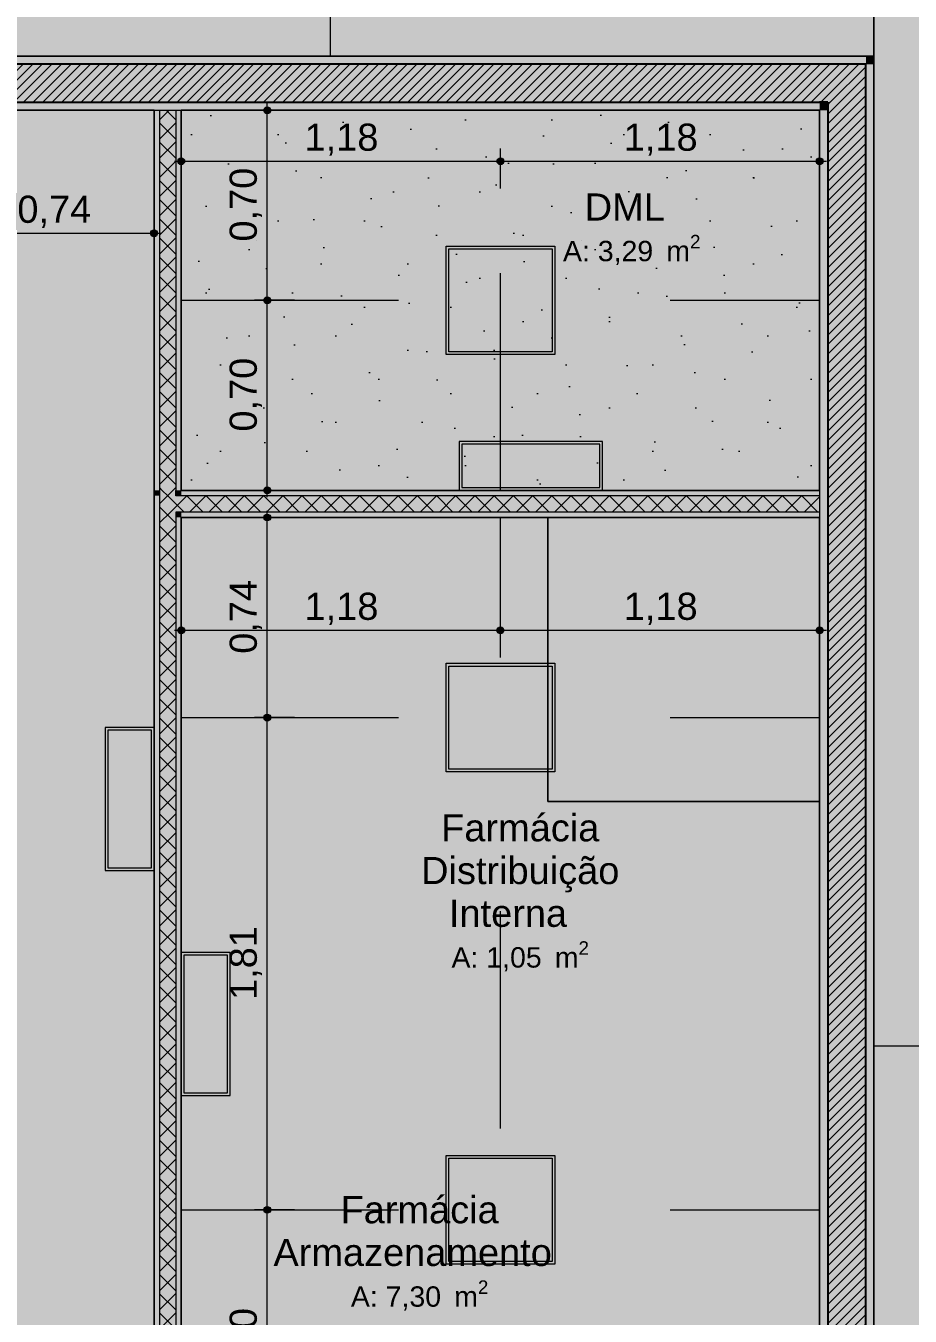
# Model space of a CAD drawing. Header units: metres. Extents: x -77 to -41.1, y -68 to -27.7.
# Drawn here: x -59.636 to -56.381, y -51.742 to -46.989 of the extents above; entities that cross this region are included whole.
import ezdxf

# ---------------------------------------------------------------- set-up
doc = ezdxf.new("R2010")
doc.units = ezdxf.units.M
doc.header["$MEASUREMENT"] = 0
doc.linetypes.add('AStair_dashed', pattern=[1.8, 0.8, -1])
doc.linetypes.add('Hidden Line', pattern=[0.195611, 0.141111, -0.0545])
for name, color, linetype in [('COTAS FORRO.EXEC', 7, 'Continuous'), ('FORRO.EXEC', 7, 'Continuous'), ('LUMINOTÉCNICA', 7, 'Continuous'), ('PAREDE CONSTRUIR', 7, 'Continuous'), ('ZONA', 7, 'Continuous')]:
    doc.layers.add(name, color=color, linetype=linetype)
for name, color, linetype, lineweight, true_color in [('COTAS FORRO.EXEC_Caneta_No__25', 7, 'Continuous', 13, 0x982312), ('LAJES.EST_Caneta_No__18', 7, 'Continuous', 0, 0xdfdfdf), ('LAJES.EST_Caneta_No__254', 7, 'Continuous', 0, 0xd1c9ad), ('LUMINOTÉCNICA_Caneta_No__27', 7, 'Continuous', 0, 0xbd2d17), ('LUMINOTÉCNICA_Caneta_No__46', 7, 'Continuous', 0, 0xbf8f00), ('LUMINOTÉCNICA_Caneta_No__56', 7, 'Continuous', 0, 0xffe495), ('ZONA_Caneta_No__56', 7, 'Continuous', 0, 0xffe495)]:
    doc.layers.add(name, color=color, linetype=linetype, lineweight=lineweight, true_color=true_color)
for name, color, linetype, lineweight in [('FORRO.EXEC_Caneta_No__241', 7, 'Continuous', 13), ('LAJES.EST_Caneta_No__241', 7, 'Continuous', 13), ('LAJES.EST_Caneta_No__96', 252, 'Continuous', 0), ('LUMINOTÉCNICA_Caneta_No__96', 252, 'Continuous', 0), ('PAREDE CONSTRUIR_Caneta_No__241', 7, 'Continuous', 13), ('PAREDE CONSTRUIR_Caneta_No__3', 7, 'Continuous', 25), ('PAREDE CONSTRUIR_Caneta_No__83', 84, 'Continuous', 0), ('Selos de Zona Archicad_Caneta_No__11', 7, 'Continuous', 5), ('ZONA_Caneta_No__241', 7, 'Continuous', 13)]:
    doc.layers.add(name, color=color, linetype=linetype, lineweight=lineweight)
doc.styles.add('GENERATED_STYLE_1', font='arial.ttf')
doc.dimstyles.new('GENERATED_STYLE__1', dxfattribs={"dimtxt": 0.1, "dimasz": 0.0475, "dimexe": 0.18, "dimexo": 0.1, "dimgap": 0, "dimtad": 1, "dimtih": 1, "dimtoh": 1, "dimzin": 0, "dimdsep": 46, "dimtxsty": 'GENERATED_STYLE_1', "dimblk": 'ARROWHEAD_11', "dimblk1": 'ARROWHEAD_11', "dimblk2": 'ARROWHEAD_11', "dimcen": 0.09, "dimclrd": 256, "dimclre": 256, "dimclrt": 256, "dimadec": 0, "dimazin": 0, "dimtfac": 1, "dimtdec": 4, "dimtmove": 0, "dimatfit": 3, "dimfxl": 0, "dimtolj": 1, "dimtzin": 0, "dimarcsym": 0})
doc.dimstyles.new('GENERATED_STYLE__2', dxfattribs={"dimtxt": 0.1, "dimasz": 0.0475, "dimexe": 0.18, "dimexo": 0.1, "dimgap": 0, "dimtad": 1, "dimzin": 0, "dimdsep": 46, "dimtxsty": 'GENERATED_STYLE_1', "dimblk": 'ARROWHEAD_11', "dimblk1": 'ARROWHEAD_11', "dimblk2": 'ARROWHEAD_11', "dimcen": 0.09, "dimclrd": 256, "dimclre": 256, "dimclrt": 256, "dimadec": 0, "dimazin": 0, "dimtfac": 1, "dimtdec": 4, "dimtmove": 0, "dimatfit": 3, "dimfxl": 0, "dimtolj": 1, "dimtzin": 0, "dimarcsym": 0})
pattern_1 = [(45, (0, 0.5), (-0.159099, 0.159099), [0, -0.15, 0, -0.225]), (110, (0.5, 0.5), (0.21143084, 0.07695453), [0, -0.11, 0, -0.19])]
pattern_2 = [(45, (0, 0), (-0.03535534, 0.03535534), []), (135, (0, 0), (0.03535534, 0.03535534), [])]
pattern_3 = [(45, (0, 0), (-0.0176776695, 0.0176776695), [])]

# ---------------------------------------------------------------- blocks, each defined once
blk = doc.blocks.new('Farmácia Armazenamento_9_5_3', base_point=(-58.1865, -51.4929))
at = {"layer": 'Selos de Zona Archicad_Caneta_No__11', "color": 7, "lineweight": 5, "insert": (-58.1865, -51.3002), "char_height": 0.1, "width": 1.1, "attachment_point": 2, "line_spacing_factor": 0.943416, "style": 'GENERATED_STYLE_1'}
blk.add_mtext('\\A1;{\\pqc;\\pt0,0.55;\\fArial|b0|i0|c0|p0;\\W1.000000;Farmácia Armazenamento\\fArial|b0|i0|c0|p0;\\W1.000000;\\A1{\\H.66x;\\S^  ;}\\fArial|b0|i0|c0|p0;\\W1.000000;\\fArial|b0|i0|c0|p0;\\W1.000000;\\A1{\\H.66x;\\S^  ;}}', dxfattribs=at)
at = {"layer": 'Selos de Zona Archicad_Caneta_No__11', "color": 7, "lineweight": 5, "insert": (-58.1865, -51.6106), "char_height": 0.075, "attachment_point": 2, "style": 'GENERATED_STYLE_1'}
blk.add_mtext('\\A1;{\\pqc;\\pt0,0.55;\\fArial|b0|i0|c0|p0;\\W1.000000;A: 7,30\\fArial|b0|i0|c0|p0;\\W1.000000;\\A1{\\H.66x;\\S^  ;}\\fArial|b0|i0|c0|p0;\\W1.000000; m\\fArial|b0|i0|c0|p0;\\W1.000000;\\A1{\\H.66x;\\S2^  ;}}', dxfattribs=at)
blk = doc.blocks.new('DML_9_6_3', base_point=(-57.4057, -47.7202))
at = {"layer": 'Selos de Zona Archicad_Caneta_No__11', "color": 7, "lineweight": 5, "attachment_point": 2, "style": 'GENERATED_STYLE_1'}
for s, insert, char_height in [('\\A1;{\\pqc;\\pt0,0.55;\\fArial|b0|i0|c0|p0;\\W1.000000;DML\\fArial|b0|i0|c0|p0;\\W1.000000;\\A1{\\H.66x;\\S^  ;}\\fArial|b0|i0|c0|p0;\\W1.000000;\\fArial|b0|i0|c0|p0;\\W1.000000;\\A1{\\H.66x;\\S^  ;}}', (-57.4057, -47.6063), 0.1), ('\\A1;{\\pqc;\\pt0,0.55;\\fArial|b0|i0|c0|p0;\\W1.000000;A: 3,29\\fArial|b0|i0|c0|p0;\\W1.000000;\\A1{\\H.66x;\\S^  ;}\\fArial|b0|i0|c0|p0;\\W1.000000; m\\fArial|b0|i0|c0|p0;\\W1.000000;\\A1{\\H.66x;\\S2^  ;}}', (-57.4057, -47.7591), 0.075)]:
    blk.add_mtext(s, dxfattribs=dict(at, insert=insert, char_height=char_height))
blk = doc.blocks.new('*D153')
at = {"layer": 'COTAS FORRO.EXEC_Caneta_No__25', "linetype": 'Continuous', "lineweight": 13, "true_color": 0x982312}
for points in [[(-59.9159, -47.7532), (-59.915, -47.758), (-59.9122, -47.7621), (-59.9082, -47.7648), (-59.9034, -47.7657), (-59.8986, -47.7648), (-59.8946, -47.7621), (-59.8919, -47.758), (-59.8909, -47.7532), (-59.8919, -47.7485), (-59.8946, -47.7444), (-59.8986, -47.7417), (-59.9034, -47.7407), (-59.9082, -47.7417), (-59.9122, -47.7444), (-59.915, -47.7485)], [(-59.1765, -47.7532), (-59.1756, -47.758), (-59.1729, -47.7621), (-59.1688, -47.7648), (-59.164, -47.7657), (-59.1593, -47.7648), (-59.1552, -47.7621), (-59.1525, -47.758), (-59.1515, -47.7532), (-59.1525, -47.7485), (-59.1552, -47.7444), (-59.1593, -47.7417), (-59.164, -47.7407), (-59.1688, -47.7417), (-59.1729, -47.7444), (-59.1756, -47.7485)]]:
    blk.add_hatch(color=24, dxfattribs=at).paths.add_polyline_path(points)
at = {"layer": 'COTAS FORRO.EXEC_Caneta_No__25', "color": 24, "linetype": 'Continuous', "lineweight": 13, "true_color": 0x982312}
for p, q in [((-59.164, -47.7407), (-59.164, -47.6532)), ((-59.9034, -47.7407), (-59.9034, -47.7064)), ((-59.9034, -47.8532), (-59.9034, -47.7657)), ((-59.8909, -47.7532), (-59.1765, -47.7532)), ((-59.164, -47.8001), (-59.164, -47.7657)), ((-59.1515, -47.7532), (-59.139, -47.7532))]:
    blk.add_line(p, q, dxfattribs=at)
for centre in [(-59.9034, -47.7532), (-59.164, -47.7532)]:
    blk.add_circle(centre, 0.0125, dxfattribs=at)
at = {"layer": 'COTAS FORRO.EXEC_Caneta_No__25', "color": 24, "lineweight": 13, "true_color": 0x982312, "insert": (-59.6672, -47.7332), "char_height": 0.1, "attachment_point": 7, "style": 'GENERATED_STYLE_1'}
blk.add_mtext('\\A1;{\\pql;\\fArial|b0|i0|c0|p0;\\W1.000000;0,74}', dxfattribs=at)
blk = doc.blocks.new('ARROWHEAD_11')
at = {"color": 0, "linetype": 'Continuous', "lineweight": 0}
blk.add_line((0, 0), (-1, 0), dxfattribs=at)
at = {"color": 0, "linetype": 'Continuous', "lineweight": 0, "const_width": 0.25, "flags": 128}
blk.add_lwpolyline([(-0.125, 0, 1), (0.125, 0, 1)], format="xyb", close=True, dxfattribs=at)
blk = doc.blocks.new('*D157')
at = {"layer": 'COTAS FORRO.EXEC_Caneta_No__25', "linetype": 'Continuous', "lineweight": 13, "true_color": 0x982312}
for points in [[(-58.7597, -51.3506), (-58.7588, -51.3554), (-58.7561, -51.3594), (-58.752, -51.3621), (-58.7472, -51.3631), (-58.7425, -51.3621), (-58.7384, -51.3594), (-58.7357, -51.3554), (-58.7347, -51.3506), (-58.7357, -51.3458), (-58.7384, -51.3417), (-58.7425, -51.339), (-58.7472, -51.3381), (-58.752, -51.339), (-58.7561, -51.3417), (-58.7588, -51.3458)], [(-58.7597, -52.3506), (-58.7588, -52.3554), (-58.7561, -52.3594), (-58.752, -52.3621), (-58.7472, -52.3631), (-58.7425, -52.3621), (-58.7384, -52.3594), (-58.7357, -52.3554), (-58.7347, -52.3506), (-58.7357, -52.3458), (-58.7384, -52.3417), (-58.7425, -52.339), (-58.7472, -52.3381), (-58.752, -52.339), (-58.7561, -52.3417), (-58.7588, -52.3458)]]:
    blk.add_hatch(color=24, dxfattribs=at).paths.add_polyline_path(points)
at = {"layer": 'COTAS FORRO.EXEC_Caneta_No__25', "color": 24, "linetype": 'Continuous', "lineweight": 13, "true_color": 0x982312}
for p, q in [((-58.7597, -51.3506), (-58.7941, -51.3506)), ((-58.7472, -52.3381), (-58.7472, -51.3631)), ((-58.6472, -51.3506), (-58.7347, -51.3506)), ((-58.7597, -52.3506), (-58.8472, -52.3506)), ((-58.7472, -52.3756), (-58.7472, -52.3631)), ((-58.7004, -52.3506), (-58.7347, -52.3506))]:
    blk.add_line(p, q, dxfattribs=at)
for centre in [(-58.7472, -51.3506), (-58.7472, -52.3506)]:
    blk.add_circle(centre, 0.0125, dxfattribs=at)
at = {"layer": 'COTAS FORRO.EXEC_Caneta_No__25', "color": 24, "lineweight": 13, "true_color": 0x982312, "insert": (-58.7672, -51.984), "char_height": 0.1, "attachment_point": 7, "rotation": 90, "style": 'GENERATED_STYLE_1'}
blk.add_mtext('\\A1;{\\pql;\\fArial|b0|i0|c0|p0;\\W1.000000;1,00}', dxfattribs=at)
blk = doc.blocks.new('*D158')
at = {"layer": 'COTAS FORRO.EXEC_Caneta_No__25', "linetype": 'Continuous', "lineweight": 13, "true_color": 0x982312}
for points in [[(-58.7597, -49.5372), (-58.7588, -49.542), (-58.7561, -49.546), (-58.752, -49.5487), (-58.7472, -49.5497), (-58.7425, -49.5487), (-58.7384, -49.546), (-58.7357, -49.542), (-58.7347, -49.5372), (-58.7357, -49.5324), (-58.7384, -49.5283), (-58.7425, -49.5256), (-58.7472, -49.5247), (-58.752, -49.5256), (-58.7561, -49.5283), (-58.7588, -49.5324)], [(-58.7597, -51.3506), (-58.7588, -51.3554), (-58.7561, -51.3594), (-58.752, -51.3621), (-58.7472, -51.3631), (-58.7425, -51.3621), (-58.7384, -51.3594), (-58.7357, -51.3554), (-58.7347, -51.3506), (-58.7357, -51.3458), (-58.7384, -51.3417), (-58.7425, -51.339), (-58.7472, -51.3381), (-58.752, -51.339), (-58.7561, -51.3417), (-58.7588, -51.3458)]]:
    blk.add_hatch(color=24, dxfattribs=at).paths.add_polyline_path(points)
at = {"layer": 'COTAS FORRO.EXEC_Caneta_No__25', "color": 24, "linetype": 'Continuous', "lineweight": 13, "true_color": 0x982312}
for p, q in [((-58.7597, -49.5372), (-58.7941, -49.5372)), ((-58.7472, -51.3381), (-58.7472, -49.5497)), ((-58.6472, -49.5372), (-58.7347, -49.5372)), ((-58.7597, -51.3506), (-58.7941, -51.3506)), ((-58.6472, -51.3506), (-58.7347, -51.3506))]:
    blk.add_line(p, q, dxfattribs=at)
for centre in [(-58.7472, -49.5372), (-58.7472, -51.3506)]:
    blk.add_circle(centre, 0.0125, dxfattribs=at)
at = {"layer": 'COTAS FORRO.EXEC_Caneta_No__25', "color": 24, "lineweight": 13, "true_color": 0x982312, "insert": (-58.7672, -50.5773), "char_height": 0.1, "attachment_point": 7, "rotation": 90, "style": 'GENERATED_STYLE_1'}
blk.add_mtext('\\A1;{\\pql;\\fArial|b0|i0|c0|p0;\\W1.000000;1,81}', dxfattribs=at)
blk = doc.blocks.new('*D159')
at = {"layer": 'COTAS FORRO.EXEC_Caneta_No__25', "linetype": 'Continuous', "lineweight": 13, "true_color": 0x982312}
for points in [[(-58.7597, -48.8001), (-58.7588, -48.8049), (-58.7561, -48.8089), (-58.752, -48.8116), (-58.7472, -48.8126), (-58.7425, -48.8116), (-58.7384, -48.8089), (-58.7357, -48.8049), (-58.7347, -48.8001), (-58.7357, -48.7953), (-58.7384, -48.7913), (-58.7425, -48.7885), (-58.7472, -48.7876), (-58.752, -48.7885), (-58.7561, -48.7913), (-58.7588, -48.7953)], [(-58.7597, -49.5372), (-58.7588, -49.542), (-58.7561, -49.546), (-58.752, -49.5487), (-58.7472, -49.5497), (-58.7425, -49.5487), (-58.7384, -49.546), (-58.7357, -49.542), (-58.7347, -49.5372), (-58.7357, -49.5324), (-58.7384, -49.5283), (-58.7425, -49.5256), (-58.7472, -49.5247), (-58.752, -49.5256), (-58.7561, -49.5283), (-58.7588, -49.5324)]]:
    blk.add_hatch(color=24, dxfattribs=at).paths.add_polyline_path(points)
at = {"layer": 'COTAS FORRO.EXEC_Caneta_No__25', "color": 24, "linetype": 'Continuous', "lineweight": 13, "true_color": 0x982312}
for p, q in [((-58.7597, -48.8001), (-58.7941, -48.8001)), ((-58.7472, -48.7876), (-58.7472, -48.7751)), ((-58.7472, -49.5247), (-58.7472, -48.8126)), ((-58.6472, -48.8001), (-58.7347, -48.8001)), ((-58.7597, -49.5372), (-58.7941, -49.5372)), ((-58.6472, -49.5372), (-58.7347, -49.5372))]:
    blk.add_line(p, q, dxfattribs=at)
for centre in [(-58.7472, -48.8001), (-58.7472, -49.5372)]:
    blk.add_circle(centre, 0.0125, dxfattribs=at)
at = {"layer": 'COTAS FORRO.EXEC_Caneta_No__25', "color": 24, "lineweight": 13, "true_color": 0x982312, "insert": (-58.7672, -49.3021), "char_height": 0.1, "attachment_point": 7, "rotation": 90, "style": 'GENERATED_STYLE_1'}
blk.add_mtext('\\A1;{\\pql;\\fArial|b0|i0|c0|p0;\\W1.000000;0,74}', dxfattribs=at)
blk = doc.blocks.new('*D160')
at = {"layer": 'COTAS FORRO.EXEC_Caneta_No__25', "linetype": 'Continuous', "lineweight": 13, "true_color": 0x982312}
for points in [[(-58.7597, -48.0001), (-58.7588, -48.0049), (-58.7561, -48.009), (-58.752, -48.0117), (-58.7472, -48.0126), (-58.7425, -48.0117), (-58.7384, -48.009), (-58.7357, -48.0049), (-58.7347, -48.0001), (-58.7357, -47.9954), (-58.7384, -47.9913), (-58.7425, -47.9886), (-58.7472, -47.9876), (-58.752, -47.9886), (-58.7561, -47.9913), (-58.7588, -47.9954)], [(-58.7597, -48.7001), (-58.7588, -48.7049), (-58.7561, -48.7089), (-58.752, -48.7116), (-58.7472, -48.7126), (-58.7425, -48.7116), (-58.7384, -48.7089), (-58.7357, -48.7049), (-58.7347, -48.7001), (-58.7357, -48.6953), (-58.7384, -48.6913), (-58.7425, -48.6885), (-58.7472, -48.6876), (-58.752, -48.6885), (-58.7561, -48.6913), (-58.7588, -48.6953)]]:
    blk.add_hatch(color=24, dxfattribs=at).paths.add_polyline_path(points)
at = {"layer": 'COTAS FORRO.EXEC_Caneta_No__25', "color": 24, "linetype": 'Continuous', "lineweight": 13, "true_color": 0x982312}
for p, q in [((-58.7597, -48.0001), (-58.7941, -48.0001)), ((-58.6472, -48.0001), (-58.7347, -48.0001)), ((-58.7472, -48.6876), (-58.7472, -48.0126)), ((-58.7597, -48.7001), (-58.7941, -48.7001)), ((-58.7472, -48.7251), (-58.7472, -48.7126)), ((-58.6472, -48.7001), (-58.7347, -48.7001))]:
    blk.add_line(p, q, dxfattribs=at)
for centre in [(-58.7472, -48.0001), (-58.7472, -48.7001)]:
    blk.add_circle(centre, 0.0125, dxfattribs=at)
at = {"layer": 'COTAS FORRO.EXEC_Caneta_No__25', "color": 24, "lineweight": 13, "true_color": 0x982312, "insert": (-58.7672, -48.4836), "char_height": 0.1, "attachment_point": 7, "rotation": 90, "style": 'GENERATED_STYLE_1'}
blk.add_mtext('\\A1;{\\pql;\\fArial|b0|i0|c0|p0;\\W1.000000;0,70}', dxfattribs=at)
blk = doc.blocks.new('*D161')
at = {"layer": 'COTAS FORRO.EXEC_Caneta_No__25', "linetype": 'Continuous', "lineweight": 13, "true_color": 0x982312}
for points in [[(-58.7597, -47.3002), (-58.7588, -47.305), (-58.7561, -47.309), (-58.752, -47.3117), (-58.7472, -47.3127), (-58.7425, -47.3117), (-58.7384, -47.309), (-58.7357, -47.305), (-58.7347, -47.3002), (-58.7357, -47.2954), (-58.7384, -47.2913), (-58.7425, -47.2886), (-58.7472, -47.2877), (-58.752, -47.2886), (-58.7561, -47.2913), (-58.7588, -47.2954)], [(-58.7597, -48.0001), (-58.7588, -48.0049), (-58.7561, -48.009), (-58.752, -48.0117), (-58.7472, -48.0126), (-58.7425, -48.0117), (-58.7384, -48.009), (-58.7357, -48.0049), (-58.7347, -48.0001), (-58.7357, -47.9954), (-58.7384, -47.9913), (-58.7425, -47.9886), (-58.7472, -47.9876), (-58.752, -47.9886), (-58.7561, -47.9913), (-58.7588, -47.9954)]]:
    blk.add_hatch(color=24, dxfattribs=at).paths.add_polyline_path(points)
at = {"layer": 'COTAS FORRO.EXEC_Caneta_No__25', "color": 24, "linetype": 'Continuous', "lineweight": 13, "true_color": 0x982312}
for p, q in [((-58.7472, -47.2877), (-58.7472, -47.2752)), ((-58.7597, -47.3002), (-58.7941, -47.3002)), ((-58.7472, -47.9876), (-58.7472, -47.3127)), ((-58.6472, -47.3002), (-58.7347, -47.3002)), ((-58.7597, -48.0001), (-58.7941, -48.0001)), ((-58.6472, -48.0001), (-58.7347, -48.0001))]:
    blk.add_line(p, q, dxfattribs=at)
for centre in [(-58.7472, -47.3002), (-58.7472, -48.0001)]:
    blk.add_circle(centre, 0.0125, dxfattribs=at)
at = {"layer": 'COTAS FORRO.EXEC_Caneta_No__25', "color": 24, "lineweight": 13, "true_color": 0x982312, "insert": (-58.7672, -47.7836), "char_height": 0.1, "attachment_point": 7, "rotation": 90, "style": 'GENERATED_STYLE_1'}
blk.add_mtext('\\A1;{\\pql;\\fArial|b0|i0|c0|p0;\\W1.000000;0,70}', dxfattribs=at)
blk = doc.blocks.new('*D162')
at = {"layer": 'COTAS FORRO.EXEC_Caneta_No__25', "linetype": 'Continuous', "lineweight": 13, "true_color": 0x982312}
for points in [[(-59.0765, -47.4877), (-59.0756, -47.4925), (-59.0729, -47.4965), (-59.0688, -47.4993), (-59.064, -47.5002), (-59.0593, -47.4993), (-59.0552, -47.4965), (-59.0525, -47.4925), (-59.0515, -47.4877), (-59.0525, -47.4829), (-59.0552, -47.4789), (-59.0593, -47.4762), (-59.064, -47.4752), (-59.0688, -47.4762), (-59.0729, -47.4789), (-59.0756, -47.4829)], [(-57.9015, -47.4877), (-57.9006, -47.4925), (-57.8979, -47.4965), (-57.8938, -47.4993), (-57.889, -47.5002), (-57.8843, -47.4993), (-57.8802, -47.4965), (-57.8775, -47.4925), (-57.8765, -47.4877), (-57.8775, -47.4829), (-57.8802, -47.4789), (-57.8843, -47.4762), (-57.889, -47.4752), (-57.8938, -47.4762), (-57.8979, -47.4789), (-57.9006, -47.4829)]]:
    blk.add_hatch(color=24, dxfattribs=at).paths.add_polyline_path(points)
at = {"layer": 'COTAS FORRO.EXEC_Caneta_No__25', "color": 24, "linetype": 'Continuous', "lineweight": 13, "true_color": 0x982312}
for p, q in [((-59.064, -47.4752), (-59.064, -47.3877)), ((-59.089, -47.4877), (-59.0765, -47.4877)), ((-59.0515, -47.4877), (-57.9015, -47.4877)), ((-57.889, -47.4752), (-57.889, -47.4408)), ((-59.064, -47.5346), (-59.064, -47.5002)), ((-57.889, -47.5877), (-57.889, -47.5002))]:
    blk.add_line(p, q, dxfattribs=at)
for centre in [(-59.064, -47.4877), (-57.889, -47.4877)]:
    blk.add_circle(centre, 0.0125, dxfattribs=at)
at = {"layer": 'COTAS FORRO.EXEC_Caneta_No__25', "color": 24, "lineweight": 13, "true_color": 0x982312, "insert": (-58.61, -47.4677), "char_height": 0.1, "attachment_point": 7, "style": 'GENERATED_STYLE_1'}
blk.add_mtext('\\A1;{\\pql;\\fArial|b0|i0|c0|p0;\\W1.000000;1,18}', dxfattribs=at)
blk = doc.blocks.new('*D163')
at = {"layer": 'COTAS FORRO.EXEC_Caneta_No__25', "linetype": 'Continuous', "lineweight": 13, "true_color": 0x982312}
for points in [[(-57.9015, -47.4877), (-57.9006, -47.4925), (-57.8979, -47.4965), (-57.8938, -47.4993), (-57.889, -47.5002), (-57.8843, -47.4993), (-57.8802, -47.4965), (-57.8775, -47.4925), (-57.8765, -47.4877), (-57.8775, -47.4829), (-57.8802, -47.4789), (-57.8843, -47.4762), (-57.889, -47.4752), (-57.8938, -47.4762), (-57.8979, -47.4789), (-57.9006, -47.4829)], [(-56.7265, -47.4877), (-56.7256, -47.4925), (-56.7229, -47.4965), (-56.7188, -47.4993), (-56.714, -47.5002), (-56.7093, -47.4993), (-56.7052, -47.4965), (-56.7025, -47.4925), (-56.7015, -47.4877), (-56.7025, -47.4829), (-56.7052, -47.4789), (-56.7093, -47.4762), (-56.714, -47.4752), (-56.7188, -47.4762), (-56.7229, -47.4789), (-56.7256, -47.4829)]]:
    blk.add_hatch(color=24, dxfattribs=at).paths.add_polyline_path(points)
at = {"layer": 'COTAS FORRO.EXEC_Caneta_No__25', "color": 24, "linetype": 'Continuous', "lineweight": 13, "true_color": 0x982312}
for p, q in [((-56.714, -47.4752), (-56.714, -47.3877)), ((-57.889, -47.4752), (-57.889, -47.4408)), ((-57.8765, -47.4877), (-56.7265, -47.4877)), ((-56.7015, -47.4877), (-56.689, -47.4877)), ((-57.889, -47.5877), (-57.889, -47.5002)), ((-56.714, -47.5346), (-56.714, -47.5002))]:
    blk.add_line(p, q, dxfattribs=at)
for centre in [(-57.889, -47.4877), (-56.714, -47.4877)]:
    blk.add_circle(centre, 0.0125, dxfattribs=at)
at = {"layer": 'COTAS FORRO.EXEC_Caneta_No__25', "color": 24, "lineweight": 13, "true_color": 0x982312, "insert": (-57.435, -47.4677), "char_height": 0.1, "attachment_point": 7, "style": 'GENERATED_STYLE_1'}
blk.add_mtext('\\A1;{\\pql;\\fArial|b0|i0|c0|p0;\\W1.000000;1,18}', dxfattribs=at)
blk = doc.blocks.new('*D164')
at = {"layer": 'COTAS FORRO.EXEC_Caneta_No__25', "linetype": 'Continuous', "lineweight": 13, "true_color": 0x982312}
for points in [[(-59.0765, -49.2158), (-59.0756, -49.2206), (-59.0729, -49.2247), (-59.0688, -49.2274), (-59.064, -49.2283), (-59.0593, -49.2274), (-59.0552, -49.2247), (-59.0525, -49.2206), (-59.0515, -49.2158), (-59.0525, -49.2111), (-59.0552, -49.207), (-59.0593, -49.2043), (-59.064, -49.2033), (-59.0688, -49.2043), (-59.0729, -49.207), (-59.0756, -49.2111)], [(-57.9015, -49.2158), (-57.9006, -49.2206), (-57.8979, -49.2247), (-57.8938, -49.2274), (-57.889, -49.2283), (-57.8843, -49.2274), (-57.8802, -49.2247), (-57.8775, -49.2206), (-57.8765, -49.2158), (-57.8775, -49.2111), (-57.8802, -49.207), (-57.8843, -49.2043), (-57.889, -49.2033), (-57.8938, -49.2043), (-57.8979, -49.207), (-57.9006, -49.2111)]]:
    blk.add_hatch(color=24, dxfattribs=at).paths.add_polyline_path(points)
at = {"layer": 'COTAS FORRO.EXEC_Caneta_No__25', "color": 24, "linetype": 'Continuous', "lineweight": 13, "true_color": 0x982312}
for p, q in [((-59.064, -49.2033), (-59.064, -49.1158)), ((-57.889, -49.2033), (-57.889, -49.169)), ((-59.089, -49.2158), (-59.0765, -49.2158)), ((-59.064, -49.2627), (-59.064, -49.2283)), ((-59.0515, -49.2158), (-57.9015, -49.2158)), ((-57.889, -49.3158), (-57.889, -49.2283))]:
    blk.add_line(p, q, dxfattribs=at)
for centre in [(-59.064, -49.2158), (-57.889, -49.2158)]:
    blk.add_circle(centre, 0.0125, dxfattribs=at)
at = {"layer": 'COTAS FORRO.EXEC_Caneta_No__25', "color": 24, "lineweight": 13, "true_color": 0x982312, "insert": (-58.61, -49.1958), "char_height": 0.1, "attachment_point": 7, "style": 'GENERATED_STYLE_1'}
blk.add_mtext('\\A1;{\\pql;\\fArial|b0|i0|c0|p0;\\W1.000000;1,18}', dxfattribs=at)
blk = doc.blocks.new('*D165')
at = {"layer": 'COTAS FORRO.EXEC_Caneta_No__25', "linetype": 'Continuous', "lineweight": 13, "true_color": 0x982312}
for points in [[(-57.9015, -49.2158), (-57.9006, -49.2206), (-57.8979, -49.2247), (-57.8938, -49.2274), (-57.889, -49.2283), (-57.8843, -49.2274), (-57.8802, -49.2247), (-57.8775, -49.2206), (-57.8765, -49.2158), (-57.8775, -49.2111), (-57.8802, -49.207), (-57.8843, -49.2043), (-57.889, -49.2033), (-57.8938, -49.2043), (-57.8979, -49.207), (-57.9006, -49.2111)], [(-56.7265, -49.2158), (-56.7256, -49.2206), (-56.7229, -49.2247), (-56.7188, -49.2274), (-56.714, -49.2283), (-56.7093, -49.2274), (-56.7052, -49.2247), (-56.7025, -49.2206), (-56.7015, -49.2158), (-56.7025, -49.2111), (-56.7052, -49.207), (-56.7093, -49.2043), (-56.714, -49.2033), (-56.7188, -49.2043), (-56.7229, -49.207), (-56.7256, -49.2111)]]:
    blk.add_hatch(color=24, dxfattribs=at).paths.add_polyline_path(points)
at = {"layer": 'COTAS FORRO.EXEC_Caneta_No__25', "color": 24, "linetype": 'Continuous', "lineweight": 13, "true_color": 0x982312}
for p, q in [((-56.714, -49.2033), (-56.714, -49.1158)), ((-57.889, -49.2033), (-57.889, -49.169)), ((-57.889, -49.3158), (-57.889, -49.2283)), ((-57.8765, -49.2158), (-56.7265, -49.2158)), ((-56.714, -49.2627), (-56.714, -49.2283)), ((-56.7015, -49.2158), (-56.689, -49.2158))]:
    blk.add_line(p, q, dxfattribs=at)
for centre in [(-57.889, -49.2158), (-56.714, -49.2158)]:
    blk.add_circle(centre, 0.0125, dxfattribs=at)
at = {"layer": 'COTAS FORRO.EXEC_Caneta_No__25', "color": 24, "lineweight": 13, "true_color": 0x982312, "insert": (-57.435, -49.1958), "char_height": 0.1, "attachment_point": 7, "style": 'GENERATED_STYLE_1'}
blk.add_mtext('\\A1;{\\pql;\\fArial|b0|i0|c0|p0;\\W1.000000;1,18}', dxfattribs=at)
blk = doc.blocks.new('Farmácia Distribuição Interna _9_36_3', base_point=(-57.8161, -50.1647))
at = {"layer": 'ZONA_Caneta_No__241', "color": 7, "linetype": 'Hidden Line', "lineweight": 13, "flags": 128}
blk.add_lwpolyline([(-57.714, -49.8462), (-56.714, -49.8462), (-56.714, -48.8001), (-57.714, -48.8001)], close=True, dxfattribs=at)
at = {"layer": 'Selos de Zona Archicad_Caneta_No__11', "color": 7, "lineweight": 5, "insert": (-57.8161, -49.8931), "char_height": 0.1, "width": 1, "attachment_point": 2, "line_spacing_factor": 0.944808, "style": 'GENERATED_STYLE_1'}
blk.add_mtext('\\A1;{\\pqc;\\pt0,0.55;\\fArial|b0|i0|c0|p0;\\W1.000000;Farmácia Distribuição Interna \\fArial|b0|i0|c0|p0;\\W1.000000;\\A1{\\H.66x;\\S^  ;}\\fArial|b0|i0|c0|p0;\\W1.000000;\\fArial|b0|i0|c0|p0;\\W1.000000;\\A1{\\H.66x;\\S^  ;}}', dxfattribs=at)
at = {"layer": 'Selos de Zona Archicad_Caneta_No__11', "color": 7, "lineweight": 5, "insert": (-57.8161, -50.3613), "char_height": 0.075, "attachment_point": 2, "style": 'GENERATED_STYLE_1'}
blk.add_mtext('\\A1;{\\pqc;\\pt0,0.55;\\fArial|b0|i0|c0|p0;\\W1.000000;A: 1,05\\fArial|b0|i0|c0|p0;\\W1.000000;\\A1{\\H.66x;\\S^  ;}\\fArial|b0|i0|c0|p0;\\W1.000000; m\\fArial|b0|i0|c0|p0;\\W1.000000;\\A1{\\H.66x;\\S2^  ;}}', dxfattribs=at)
blk = doc.blocks.new('Fluorescent Lamp 26')
at = {"layer": 'LUMINOTÉCNICA_Caneta_No__27', "linetype": 'Continuous', "lineweight": 0, "true_color": 0xedc9c4}
blk.add_hatch(color=254, dxfattribs=at).paths.add_polyline_path([(0, 0), (0.4, 0), (0.4, 0.4), (0, 0.4)])
at = {"layer": 'LUMINOTÉCNICA_Caneta_No__27', "color": 22, "linetype": 'Continuous', "lineweight": 0, "true_color": 0xbd2d17}
for p, q in [((0.4, 0.4), (0, 0.4)), ((0, 0.4), (0, 0)), ((0.39, 0.39), (0.01, 0.39)), ((0.01, 0.39), (0.01, 0.01)), ((0.39, 0.01), (0.39, 0.39)), ((0.4, 0), (0.4, 0.4)), ((0, 0), (0.4, 0)), ((0.01, 0.01), (0.39, 0.01))]:
    blk.add_line(p, q, dxfattribs=at)
blk = doc.blocks.new('Fluorescent Lamp 26_6')
at = {"layer": 'LUMINOTÉCNICA_Caneta_No__56', "linetype": 'Continuous', "lineweight": 0, "true_color": 0xfef7e3}
blk.add_hatch(color=7, dxfattribs=at).paths.add_polyline_path([(0, 0), (0.5275, 0), (0.5275, 0.1799), (0, 0.1799)])
at = {"layer": 'LUMINOTÉCNICA_Caneta_No__46', "color": 42, "linetype": 'Continuous', "lineweight": 0, "true_color": 0xbf8f00}
for p, q in [((0.5275, 0.1799), (0, 0.1799)), ((0, 0.1799), (0, 0)), ((0.5175, 0.1699), (0.01, 0.1699)), ((0.01, 0.1699), (0.01, 0.01)), ((0.5175, 0.01), (0.5175, 0.1699)), ((0.5275, 0), (0.5275, 0.1799)), ((0, 0), (0.5275, 0)), ((0.01, 0.01), (0.5175, 0.01))]:
    blk.add_line(p, q, dxfattribs=at)

msp = doc.modelspace()

# ---------------------------------------------------------------- hatches: boundary and pattern name
at = {"layer": 'FORRO.EXEC', "linetype": 'Continuous', "lineweight": 0, "true_color": 0xfbfbfb}
for points in [[(-64.914, -38.2037), (-56.514, -38.2037), (-56.514, -42.3002), (-64.914, -42.3002), (-64.914, -47.1002), (-56.514, -47.1002), (-56.514, -52.5506), (-62.614, -52.5506), (-62.614, -54.0506), (-56.514, -54.0506), (-56.514, -56.6006), (-54.014, -56.6006), (-54.014, -54.5506), (-54.014, -53.0506), (-54.014, -52.3506), (-45.8136, -52.3506), (-45.8136, -50.8516), (-54.014, -50.8516), (-54.014, -36.7038), (-56.514, -36.7038), (-64.914, -36.7038)], [(-62.714, -52.3506), (-59.164, -52.3506), (-59.164, -47.3002), (-62.714, -47.3002)], [(-59.064, -48.7001), (-56.714, -48.7001), (-56.714, -47.3002), (-59.064, -47.3002)], [(-59.064, -52.3506), (-56.714, -52.3506), (-56.714, -48.8001), (-59.064, -48.8001)]]:
    msp.add_hatch(color=7, dxfattribs=at).paths.add_polyline_path(points)
at = {"layer": 'LAJES.EST_Caneta_No__18', "linetype": 'Continuous', "lineweight": 0, "true_color": 0xdfdfdf}
h = msp.add_hatch(dxfattribs=at)
h.set_pattern_fill('Piso_Externo__0003', color=254, style=0, pattern_type=2)
h.set_pattern_definition([(45, (0, 0.6), (-0.1909188, 0.1909188), [0, -0.18, 0, -0.27]), (110, (0.6, 0.6), (0.253717, 0.09234544), [0, -0.132, 0, -0.228])])
h.paths.add_polyline_path([(-76.514, -65.1016), (-73.814, -65.1016, -0.414214), (-75.814, -67.1016), (-66.814, -67.1016, -0.414214), (-68.814, -65.1016), (-68.814, -62.301), (-68.814, -45.4002, -0.414214), (-66.514, -43.1002), (-65.914, -43.1002), (-65.914, -42.3002), (-66.514, -42.3002), (-66.514, -38.2041), (-65.114, -38.2041), (-65.114, -36.7038), (-66.514, -36.7038), (-66.514, -32.5997), (-65.114, -32.5997), (-56.714, -32.5997), (-53.814, -32.5997), (-44.014, -32.5997), (-44.014, -42.3002), (-53.814, -42.3002), (-53.814, -47.1002), (-44.014, -47.1002), (-44.014, -50.8516), (-45.6136, -50.8516), (-45.6136, -52.3506), (-44.014, -52.3506), (-44.014, -60.3006), (-48.9163, -60.3006), (-48.9163, -61.1006), (-44.3609, -61.1006), (-44.3609, -67.1016), (-44.014, -67.1016), (-41.514, -67.1016), (-41.514, -28.1016), (-41.714, -28.1016), (-41.714, -60.3006), (-43.014, -60.3006), (-43.014, -30.0016), (-66.514, -30.0016), (-66.514, -28.1016), (-76.514, -28.1016)])
h.paths.add_polyline_path([(-73.814, -45.1016), (-76.314, -45.1016), (-76.314, -43.0892), (-75.7984, -43.0908, -0.414214), (-73.8139, -45.0876)], flags=0)
h.paths.add_polyline_path([(-73.814, -45.5846, -0.009328), (-73.814, -45.6604)], flags=0)
h.paths.add_polyline_path([(-52.814, -46.3002), (-52.814, -43.1002), (-44.014, -43.1002), (-44.014, -46.3002)], flags=0)
h.paths.add_polyline_path([(-67.714, -34.1), (-76.314, -34.1), (-76.314, -32.5997), (-67.714, -32.5997)], flags=0)
at = {"layer": 'LAJES.EST_Caneta_No__254', "linetype": 'Continuous', "lineweight": 0, "true_color": 0xd1c9ad}
h = msp.add_hatch(dxfattribs=at)
h.set_pattern_fill('Haie_OD_0003', color=9, style=0, pattern_type=2)
h.set_pattern_definition(pattern_1)
h.paths.add_polyline_path([(-65.114, -47.1002), (-66.514, -47.1002), (-66.514, -60.3006), (-56.514, -60.3006), (-44.014, -60.3006), (-44.014, -56.6006), (-50.5957, -56.6006), (-50.5957, -54.2479), (-52.6157, -54.2479), (-52.6157, -52.5506), (-50.5957, -52.5506), (-45.6136, -52.5506), (-45.6136, -50.8516), (-44.014, -50.8516), (-44.014, -47.1002), (-53.814, -47.1002), (-53.814, -42.3002), (-44.014, -42.3002), (-44.014, -37.1002), (-51.174, -37.1002), (-51.174, -32.5997), (-53.814, -32.5997), (-56.714, -32.5997), (-58.7637, -32.5997), (-58.7637, -34.9038), (-63.464, -34.9038), (-63.464, -36.5038), (-65.114, -36.5038), (-65.114, -38.4037), (-63.464, -38.4037), (-63.464, -42.1002), (-65.114, -42.1002), (-65.114, -42.3002)])
h.paths.add_polyline_path([(-60.5596, -42.1002), (-60.5596, -38.4037), (-58.8637, -38.4037), (-58.8637, -42.1002)], flags=0)
h.paths.add_polyline_path([(-59.064, -48.7001), (-59.064, -47.3002), (-56.714, -47.3002), (-56.714, -48.7001)], flags=0)
at = {"layer": 'LAJES.EST_Caneta_No__96', "linetype": 'Continuous', "lineweight": 0}
h = msp.add_hatch(dxfattribs=at)
h.set_pattern_fill('Haie_OD_0003', color=252, style=0, pattern_type=2)
h.set_pattern_definition(pattern_1)
h.paths.add_polyline_path([(-59.064, -48.7001), (-56.714, -48.7001), (-56.714, -47.3002), (-59.064, -47.3002)])
at = {"layer": 'PAREDE CONSTRUIR', "linetype": 'Continuous', "lineweight": 0, "true_color": 0xffffff}
for points in [[(-59.064, -47.1002), (-64.914, -47.1002), (-64.914, -47.1302), (-59.064, -47.1302)], [(-56.544, -47.1002), (-59.064, -47.1002), (-59.064, -47.1302), (-56.544, -47.1302)], [(-56.544, -47.1302), (-56.514, -47.1002), (-56.544, -47.1002)], [(-56.544, -47.1302), (-56.514, -47.1302), (-56.514, -47.1002)], [(-56.544, -47.1302), (-56.544, -48.7001), (-56.514, -48.7001), (-56.514, -47.1302)], [(-64.914, -47.3002), (-59.064, -47.3002), (-59.064, -47.2702), (-64.914, -47.2702)], [(-56.714, -47.2702), (-59.064, -47.2702), (-59.064, -47.3002), (-56.714, -47.3002)], [(-56.714, -47.3002), (-56.684, -47.2702), (-56.714, -47.2702)], [(-56.714, -47.3002), (-56.684, -47.3002), (-56.684, -47.2702)], [(-59.164, -47.3002), (-59.164, -48.7001), (-59.144, -48.7001), (-59.144, -47.3002)], [(-59.084, -47.3002), (-59.084, -48.7001), (-59.064, -48.7001), (-59.064, -47.3002)], [(-56.714, -47.3002), (-56.714, -48.7001), (-56.684, -48.7001), (-56.684, -47.3002)], [(-59.144, -48.7201), (-59.164, -48.7001), (-59.164, -48.7201)], [(-59.144, -48.7001), (-59.164, -48.7001), (-59.144, -48.7201)], [(-59.164, -48.7201), (-59.164, -52.3506), (-59.144, -52.3506), (-59.144, -48.7201)], [(-59.084, -48.7201), (-59.064, -48.7201), (-59.064, -48.7001), (-59.084, -48.7001)], [(-59.064, -48.7201), (-56.714, -48.7201), (-56.714, -48.7001), (-59.064, -48.7001)], [(-56.684, -52.3506), (-56.684, -48.7001), (-56.714, -48.7001), (-56.714, -52.3506)], [(-56.514, -52.5206), (-56.514, -48.7001), (-56.544, -48.7001), (-56.544, -52.5206)], [(-59.064, -48.7801), (-59.084, -48.7801), (-59.064, -48.8001)], [(-59.064, -48.8001), (-59.084, -48.7801), (-59.084, -48.8001)], [(-59.084, -48.8001), (-59.084, -52.3506), (-59.064, -52.3506), (-59.064, -48.8001)], [(-59.064, -48.8001), (-56.714, -48.8001), (-56.714, -48.7801), (-59.064, -48.7801)]]:
    msp.add_hatch(color=7, dxfattribs=at).paths.add_polyline_path(points)
at = {"layer": 'PAREDE CONSTRUIR', "linetype": 'Continuous', "lineweight": 0, "true_color": 0x000000}
h = msp.add_hatch(dxfattribs=at)
h.set_pattern_fill('common_brick_0003', color=18, style=0, pattern_type=2)
h.set_pattern_definition(pattern_3)
h.paths.add_polyline_path([(-59.064, -47.1302), (-64.914, -47.1302), (-64.914, -47.2702), (-59.064, -47.2702)])
h = msp.add_hatch(dxfattribs=at)
h.set_pattern_fill('common_brick_0003', color=18, style=0, pattern_type=2)
h.set_pattern_definition(pattern_3)
h.paths.add_polyline_path([(-56.684, -47.1302), (-59.064, -47.1302), (-59.064, -47.2702), (-56.684, -47.2702)])
h = msp.add_hatch(dxfattribs=at)
h.set_pattern_fill('common_brick_0003', color=18, style=0, pattern_type=2)
h.set_pattern_definition(pattern_3)
h.paths.add_polyline_path([(-56.684, -47.2702), (-56.544, -47.1302), (-56.684, -47.1302)])
h = msp.add_hatch(dxfattribs=at)
h.set_pattern_fill('common_brick_0003', color=18, style=0, pattern_type=2)
h.set_pattern_definition(pattern_3)
h.paths.add_polyline_path([(-56.684, -47.2702), (-56.544, -47.2702), (-56.544, -47.1302)])
h = msp.add_hatch(dxfattribs=at)
h.set_pattern_fill('common_brick_0003', color=18, style=0, pattern_type=2)
h.set_pattern_definition(pattern_3)
h.paths.add_polyline_path([(-56.684, -47.2702), (-56.684, -48.7001), (-56.544, -48.7001), (-56.544, -47.2702)])
h = msp.add_hatch(dxfattribs=at)
h.set_pattern_fill('common_brick_0003', color=18, style=0, pattern_type=2)
h.set_pattern_definition(pattern_3)
h.paths.add_polyline_path([(-56.544, -52.3806), (-56.544, -48.7001), (-56.684, -48.7001), (-56.684, -52.3806)])
at = {"layer": 'PAREDE CONSTRUIR_Caneta_No__83', "linetype": 'Continuous', "lineweight": 0}
h = msp.add_hatch(dxfattribs=at)
h.set_pattern_fill('Placomur_0003', color=84, style=0, pattern_type=2)
h.set_pattern_definition(pattern_2)
h.paths.add_polyline_path([(-59.144, -47.3002), (-59.144, -48.7001), (-59.084, -48.7001), (-59.084, -47.3002)])
h = msp.add_hatch(dxfattribs=at)
h.set_pattern_fill('Placomur_0003', color=84, style=0, pattern_type=2)
h.set_pattern_definition(pattern_2)
h.paths.add_polyline_path([(-59.144, -48.7201), (-59.084, -48.7201), (-59.084, -48.7001), (-59.144, -48.7001)])
h = msp.add_hatch(dxfattribs=at)
h.set_pattern_fill('Placomur_0003', color=84, style=0, pattern_type=2)
h.set_pattern_definition(pattern_2)
h.paths.add_polyline_path([(-59.144, -48.7801), (-59.084, -48.7801), (-59.144, -48.7201)])
h = msp.add_hatch(dxfattribs=at)
h.set_pattern_fill('Placomur_0003', color=84, style=0, pattern_type=2)
h.set_pattern_definition(pattern_2)
h.paths.add_polyline_path([(-59.084, -48.7201), (-59.144, -48.7201), (-59.084, -48.7801)])
h = msp.add_hatch(dxfattribs=at)
h.set_pattern_fill('Placomur_0003', color=84, style=0, pattern_type=2)
h.set_pattern_definition(pattern_2)
h.paths.add_polyline_path([(-59.084, -48.7801), (-56.714, -48.7801), (-56.714, -48.7201), (-59.084, -48.7201)])
h = msp.add_hatch(dxfattribs=at)
h.set_pattern_fill('Placomur_0003', color=84, style=0, pattern_type=2)
h.set_pattern_definition(pattern_2)
h.paths.add_polyline_path([(-59.144, -52.3506), (-59.084, -52.3506), (-59.084, -48.7801), (-59.144, -48.7801)])

# ---------------------------------------------------------------- linework, layer by layer
at = {"layer": 'FORRO.EXEC_Caneta_No__241', "color": 7, "linetype": 'Continuous', "lineweight": 13, "flags": 128}
for points in [[(-64.914, -38.2037), (-56.514, -38.2037), (-56.514, -42.3002), (-64.914, -42.3002), (-64.914, -47.1002), (-56.514, -47.1002), (-56.514, -52.5506), (-62.614, -52.5506), (-62.614, -54.0506), (-56.514, -54.0506), (-56.514, -56.6006), (-54.014, -56.6006), (-54.014, -54.5506), (-54.014, -53.0506), (-54.014, -52.3506), (-45.8136, -52.3506), (-45.8136, -50.8516), (-54.014, -50.8516), (-54.014, -36.7038), (-56.514, -36.7038), (-64.914, -36.7038)], [(-62.714, -52.3506), (-59.164, -52.3506), (-59.164, -47.3002), (-62.714, -47.3002)], [(-59.064, -48.7001), (-56.714, -48.7001), (-56.714, -47.3002), (-59.064, -47.3002)], [(-59.064, -52.3506), (-56.714, -52.3506), (-56.714, -48.8001), (-59.064, -48.8001)]]:
    msp.add_lwpolyline(points, close=True, dxfattribs=at)
at = {"layer": 'LAJES.EST_Caneta_No__241', "color": 7, "linetype": 'Continuous', "lineweight": 13, "flags": 128}
for points in [[(-56.714, -47.3002), (-59.064, -47.3002)], [(-59.064, -47.3002), (-59.064, -48.7001)], [(-56.714, -48.7001), (-56.714, -47.3002)], [(-59.064, -48.7001), (-56.714, -48.7001)]]:
    msp.add_lwpolyline(points, dxfattribs=at)
at = {"layer": 'LUMINOTÉCNICA_Caneta_No__96', "color": 252, "linetype": 'AStair_dashed', "lineweight": 0}
for p, q in [((-58.514, -47.1002), (-58.514, -42.3002)), ((-57.889, -48.7001), (-57.889, -47.3002)), ((-59.064, -48.0001), (-56.714, -48.0001)), ((-62.714, -48.3175), (-59.164, -48.3175)), ((-57.889, -52.8506), (-57.889, -48.8001)), ((-59.064, -49.5372), (-56.714, -49.5372)), ((-56.514, -50.7464), (-54.1505, -50.7464)), ((-62.714, -51.0805), (-59.164, -51.0805)), ((-59.064, -51.3506), (-56.714, -51.3506))]:
    msp.add_line(p, q, dxfattribs=at)
at = {"layer": 'PAREDE CONSTRUIR_Caneta_No__241', "color": 7, "linetype": 'Continuous', "lineweight": 13}
for p, q in [((-59.144, -47.3002), (-59.144, -48.7001)), ((-59.084, -47.3002), (-59.084, -48.7001)), ((-59.144, -48.7001), (-59.144, -48.7201)), ((-59.144, -48.7001), (-59.144, -48.7201)), ((-59.144, -48.7201), (-59.144, -48.7801)), ((-59.084, -48.7201), (-59.084, -48.7001)), ((-59.084, -48.7201), (-59.084, -48.7001)), ((-56.714, -48.7201), (-59.084, -48.7201)), ((-59.144, -48.7801), (-59.144, -52.3506)), ((-59.064, -48.7801), (-59.084, -48.7801)), ((-59.084, -48.7801), (-59.084, -48.8001)), ((-59.064, -48.7801), (-59.084, -48.7801)), ((-59.084, -48.8001), (-59.084, -52.3506)), ((-56.714, -48.7801), (-59.064, -48.7801))]:
    msp.add_line(p, q, dxfattribs=at)
at = {"layer": 'PAREDE CONSTRUIR_Caneta_No__241', "color": 7, "linetype": 'Continuous', "lineweight": 13, "flags": 128}
for points in [[(-59.064, -47.1002), (-64.914, -47.1002)], [(-56.544, -47.1002), (-59.064, -47.1002)], [(-56.514, -47.1002), (-56.544, -47.1002)], [(-56.514, -48.7001), (-56.514, -47.1002)], [(-64.914, -47.3002), (-59.064, -47.3002)], [(-59.164, -47.3002), (-59.144, -47.3002)], [(-59.164, -47.3002), (-59.164, -48.7001)], [(-59.144, -47.3002), (-59.084, -47.3002)], [(-59.084, -47.3002), (-59.064, -47.3002)], [(-59.064, -47.3002), (-56.714, -47.3002)], [(-59.064, -48.7001), (-59.064, -47.3002)], [(-56.714, -47.3002), (-56.714, -48.7001)], [(-59.164, -48.7001), (-59.164, -52.3506)], [(-56.714, -48.7001), (-59.064, -48.7001)], [(-56.714, -48.7001), (-56.714, -48.7201)], [(-56.714, -48.7001), (-56.714, -52.3506)], [(-56.714, -48.7201), (-56.714, -48.7801)], [(-56.514, -52.5206), (-56.514, -48.7001)], [(-59.064, -52.3506), (-59.064, -48.8001)], [(-59.064, -48.8001), (-56.714, -48.8001)], [(-56.714, -48.7801), (-56.714, -48.8001)]]:
    msp.add_lwpolyline(points, dxfattribs=at)
at = {"layer": 'PAREDE CONSTRUIR_Caneta_No__3', "color": 7, "linetype": 'Continuous', "lineweight": 25}
for p, q in [((-59.064, -47.1302), (-64.914, -47.1302)), ((-56.684, -47.1302), (-59.064, -47.1302)), ((-56.544, -47.1302), (-56.684, -47.1302)), ((-56.544, -47.1302), (-56.684, -47.1302)), ((-56.544, -47.2702), (-56.544, -47.1302)), ((-64.914, -47.2702), (-59.064, -47.2702)), ((-59.064, -47.2702), (-56.714, -47.2702)), ((-56.684, -47.2702), (-56.714, -47.2702)), ((-56.684, -47.2702), (-56.714, -47.2702)), ((-56.684, -47.2702), (-56.684, -48.7001)), ((-56.544, -48.7001), (-56.544, -47.2702)), ((-56.684, -48.7001), (-56.684, -52.3506)), ((-56.544, -52.3806), (-56.544, -48.7001))]:
    msp.add_line(p, q, dxfattribs=at)
at = {"layer": 'ZONA_Caneta_No__56', "color": 41, "linetype": 'Continuous', "lineweight": 0, "true_color": 0xffe495, "flags": 128}
for points in [[(-64.914, -36.7038), (-64.914, -38.2037), (-56.514, -38.2037), (-56.514, -52.5506), (-62.614, -52.5506), (-62.614, -54.0506), (-56.514, -54.0506), (-56.514, -56.6006), (-54.014, -56.6006), (-54.014, -52.3506), (-45.8136, -52.3506), (-45.8136, -50.8516), (-54.014, -50.8516), (-54.014, -36.7038), (-56.514, -36.7038)], [(-56.514, -42.3002), (-64.914, -42.3002), (-64.914, -47.1002), (-56.514, -47.1002)], [(-59.164, -47.3002), (-62.714, -47.3002), (-62.714, -52.3506), (-59.164, -52.3506)], [(-56.714, -47.3002), (-59.064, -47.3002), (-59.064, -48.7001), (-56.714, -48.7001)], [(-59.064, -49.8462), (-59.064, -52.3506), (-56.714, -52.3506), (-56.714, -49.8462), (-57.714, -49.8462), (-57.714, -48.8001), (-59.064, -48.8001)], [(-57.714, -49.8462), (-56.714, -49.8462), (-56.714, -48.8001), (-57.714, -48.8001)]]:
    msp.add_lwpolyline(points, close=True, dxfattribs=at)

# ---------------------------------------------------------------- block references
at = {"layer": 'LUMINOTÉCNICA', "color": 61, "linetype": 'Continuous', "lineweight": 0, "true_color": 0xeaffaa, "xscale": -1}
for p in [(-57.689, -48.2001), (-57.689, -49.7372), (-57.689, -51.5506)]:
    msp.add_blockref('Fluorescent Lamp 26', p, dxfattribs=at)
at = {"layer": 'LUMINOTÉCNICA', "color": 61, "linetype": 'Continuous', "lineweight": 0, "true_color": 0xeaffaa}
msp.add_blockref('Fluorescent Lamp 26_6', (-58.041, -48.7001), dxfattribs=at)
at = {"layer": 'LUMINOTÉCNICA', "color": 61, "linetype": 'Continuous', "lineweight": 0, "true_color": 0xeaffaa, "rotation": 90}
for p in [(-59.164, -50.1009), (-58.8842, -50.9299)]:
    msp.add_blockref('Fluorescent Lamp 26_6', p, dxfattribs=at)
at = {"layer": 'ZONA', "color": 7, "linetype": 'Continuous', "lineweight": 0}
for name, p in [('DML_9_6_3', (-57.4057, -47.7202)), ('Farmácia Distribuição Interna _9_36_3', (-57.8161, -50.1647)), ('Farmácia Armazenamento_9_5_3', (-58.1865, -51.4929))]:
    msp.add_blockref(name, p, dxfattribs=at)

# ---------------------------------------------------------------- dimensions: what is measured, and where the dimension line sits
at = {"layer": 'COTAS FORRO.EXEC', "color": 24, "linetype": 'Continuous', "lineweight": 13, "true_color": 0x982312}
for base, p1, p2, picture, middle in [((-58.7472, -47.3002), (-57.889, -48.0001), (-57.889, -47.3002), '*D161', (-58.8172, -47.6542)), ((-58.7472, -48.0001), (-57.939, -48.7001), (-57.889, -48.0001), '*D160', (-58.8172, -48.3541)), ((-58.7472, -48.8001), (-57.889, -49.5372), (-58.5767, -48.8001), '*D159', (-58.8172, -49.1726)), ((-58.7472, -49.5372), (-57.889, -51.3506), (-57.889, -49.5372), '*D158', (-58.8172, -50.4479)), ((-58.7472, -51.3506), (-59.064, -52.3506), (-57.889, -51.3506), '*D157', (-58.8172, -51.8546))]:
    dim = msp.add_linear_dim(base=base, p1=p1, p2=p2, angle=90, dimstyle='GENERATED_STYLE__2', dxfattribs=at)
    dim.commit()
    dim.dimension.update_dxf_attribs({"geometry": picture, "text_midpoint": middle, "dimtype": 160, "text_rotation": 90})
for base, p1, p2, picture, middle in [((-59.164, -47.7532), (-59.9034, -48.3175), (-59.164, -47.3002), '*D153', (-59.5377, -47.6832)), ((-57.8890342478, -47.4877079248), (-59.0640342478, -47.3001814909), (-57.8890342478, -47.7557872606), '*D162', (-58.480536233, -47.4177079245)), ((-56.7140342478, -47.4877079248), (-57.8890342478, -47.7557872606), (-56.7140342478, -47.3001814909), '*D163', (-57.305536233, -47.4177079245)), ((-57.8890342478, -49.2158432676), (-59.0640342478, -48.8000927526), (-57.8890342478, -49.8930963265), '*D164', (-58.480536233, -49.1458432673)), ((-56.7140342478, -49.2158432676), (-57.8890342478, -49.8930963265), (-56.7140342478, -48.8000927526), '*D165', (-57.305536233, -49.1458432673))]:
    dim = msp.add_linear_dim(base=base, p1=p1, p2=p2, dimstyle='GENERATED_STYLE__1', dxfattribs=at)
    dim.commit()
    dim.dimension.update_dxf_attribs({"geometry": picture, "text_midpoint": middle, "dimtype": 160})

doc.saveas('drawing.dxf')
